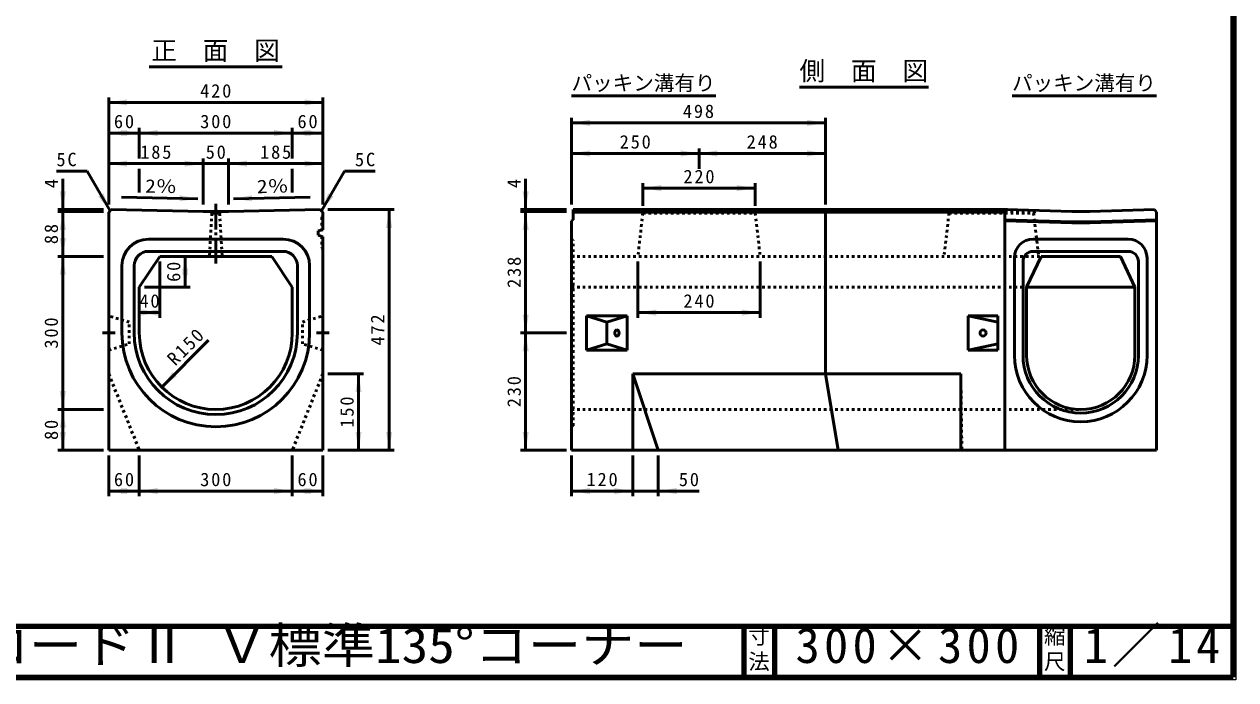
# Model space of a CAD drawing. Units: millimetres, scale not verified. Extents: x 100 to 4105, y 100 to 2870.
# Drawn here: x 1729 to 4105, y 100 to 1385 of the extents above; entities that cross this region are included whole.
import ezdxf
from ezdxf.enums import TextEntityAlignment as Align

# ---------------------------------------------------------------- set-up
doc = ezdxf.new("R2010")
doc.units = ezdxf.units.MM
doc.header["$LTSCALE"] = 5
for name, pattern in [('USER1', [2.2, 1, -1.2]), ('USER2', [6.847826, 4.565218, -2.282608]), ('USER3', [13.4, 10, -1.2, 1, -1.2])]:
    doc.linetypes.add(name, pattern=pattern)
doc.layers.add('V-nasSTD', color=7, linetype='Continuous', lineweight=50)
doc.styles.add('ＭＳ ゴシック', font='')
doc.styles.get('ＭＳ ゴシック').set_extended_font_data('MS Gothic')

msp = doc.modelspace()

# ---------------------------------------------------------------- hatches: boundary and pattern name
at = {"layer": 'V-nasSTD'}
for points in [[(1930.525, 1238.032), (1894.525, 1232.032), (1930.525, 1226.032)], [(2278.525, 1226.032), (2314.525, 1232.032), (2278.525, 1238.032)], [(2838.261, 1198.032), (2802.261, 1192.032), (2838.261, 1186.032)], [(3264.261, 1186.032), (3300.261, 1192.032), (3264.261, 1198.032)], [(1930.525, 1178.032), (1894.525, 1172.032), (1930.525, 1166.032)], [(1918.525, 1166.032), (1954.525, 1172.032), (1918.525, 1178.032)], [(1990.525, 1178.032), (1954.525, 1172.032), (1990.525, 1166.032)], [(2218.525, 1166.032), (2254.525, 1172.032), (2218.525, 1178.032)], [(2290.525, 1178.032), (2254.525, 1172.032), (2290.525, 1166.032)], [(2278.525, 1166.032), (2314.525, 1172.032), (2278.525, 1178.032)], [(1930.525, 1118.032), (1894.525, 1112.032), (1930.525, 1106.032)], [(2043.525, 1106.032), (2079.525, 1112.032), (2043.525, 1118.032)], [(2165.525, 1118.032), (2129.525, 1112.032), (2165.525, 1106.032)], [(2278.525, 1106.032), (2314.525, 1112.032), (2278.525, 1118.032)], [(2838.261, 1138.032), (2802.261, 1132.032), (2838.261, 1126.032)], [(3016.261, 1126.032), (3052.261, 1132.032), (3016.261, 1138.032)], [(3088.261, 1138.032), (3052.261, 1132.032), (3088.261, 1126.032)], [(3264.261, 1126.032), (3300.261, 1132.032), (3264.261, 1138.032)], [(2978.261, 1070.032), (2942.261, 1064.032), (2978.261, 1058.032)], [(3126.261, 1058.032), (3162.261, 1064.032), (3126.261, 1070.032)], [(1798.525, 1058.032), (1804.525, 1022.032), (1810.525, 1058.032)], [(1884.221, 1053.709), (1897.025, 1019.532), (1873.829, 1047.709)], [(2033.634, 1050.128), (2069.496, 1043.351), (2033.375, 1038.131)], [(2175.415, 1050.128), (2139.553, 1043.351), (2175.675, 1038.131)], [(2324.829, 1053.709), (2312.025, 1019.532), (2335.221, 1047.709)], [(2706.261, 1058.032), (2712.261, 1022.032), (2718.261, 1058.032)], [(2450.525, 986.032), (2444.525, 1022.032), (2438.525, 986.032)], [(1810.525, 982.032), (1804.525, 1018.032), (1798.525, 982.032)], [(2718.261, 982.032), (2712.261, 1018.032), (2706.261, 982.032)], [(1798.525, 966.032), (1804.525, 930.032), (1810.525, 966.032)], [(1810.525, 894.032), (1804.525, 930.032), (1798.525, 894.032)], [(2050.525, 894.032), (2044.525, 930.032), (2038.525, 894.032)], [(2038.525, 906.032), (2044.525, 870.032), (2050.525, 906.032)], [(1990.525, 826.032), (1954.525, 820.032), (1990.525, 814.032)], [(1958.525, 814.032), (1994.525, 820.032), (1958.525, 826.032)], [(2706.261, 816.032), (2712.261, 780.032), (2718.261, 816.032)], [(2968.261, 826.032), (2932.261, 820.032), (2968.261, 814.032)], [(3136.261, 814.032), (3172.261, 820.032), (3136.261, 826.032)], [(2718.261, 744.032), (2712.261, 780.032), (2706.261, 744.032)], [(2019.672, 703.664), (1998.459, 673.966), (2028.157, 695.179)], [(2390.525, 664.032), (2384.525, 700.032), (2378.525, 664.032)], [(1798.525, 666.032), (1804.525, 630.032), (1810.525, 666.032)], [(1810.525, 594.032), (1804.525, 630.032), (1798.525, 594.032)], [(1798.525, 586.032), (1804.525, 550.032), (1810.525, 586.032)], [(2378.525, 586.032), (2384.525, 550.032), (2390.525, 586.032)], [(2438.525, 586.032), (2444.525, 550.032), (2450.525, 586.032)], [(2706.261, 586.032), (2712.261, 550.032), (2718.261, 586.032)], [(1930.525, 476.032), (1894.525, 470.032), (1930.525, 464.032)], [(1918.525, 464.032), (1954.525, 470.032), (1918.525, 476.032)], [(1990.525, 476.032), (1954.525, 470.032), (1990.525, 464.032)], [(2218.525, 464.032), (2254.525, 470.032), (2218.525, 476.032)], [(2290.525, 476.032), (2254.525, 470.032), (2290.525, 464.032)], [(2278.525, 464.032), (2314.525, 470.032), (2278.525, 476.032)], [(2838.261, 476.032), (2802.261, 470.032), (2838.261, 464.032)], [(2886.261, 464.032), (2922.261, 470.032), (2886.261, 476.032)], [(3008.261, 476.032), (2972.261, 470.032), (3008.261, 464.032)]]:
    msp.add_hatch(color=256, dxfattribs=at).paths.add_polyline_path(points)

# ---------------------------------------------------------------- linework, layer by layer
at = {"layer": 'V-nasSTD', "lineweight": 100}
for p, q in [((4100, 105), (4100, 2865)), ((105, 205), (4100, 205)), ((3140, 205), (3140, 105)), ((3200, 205), (3200, 105)), ((3720, 205), (3720, 105)), ((3780, 205), (3780, 105)), ((105, 105), (4100, 105))]:
    msp.add_line(p, q, dxfattribs=at)
at = {"layer": 'V-nasSTD'}
for p, q in [((1974.122, 1302.032), (2234.928, 1302.032)), ((3249.408, 1262.032), (3502.214, 1262.032)), ((1894.525, 1032.032), (1894.525, 1242.032)), ((2314.525, 1032.032), (2314.525, 1242.032)), ((2802.261, 1244.705), (3085.469, 1244.705)), ((3949.361, 1244.705), (3666.153, 1244.705)), ((1894.525, 1232.032), (2314.525, 1232.032)), ((2802.261, 1032.032), (2802.261, 1202.032)), ((2802.261, 1192.032), (3300.261, 1192.032)), ((3300.261, 1032.032), (3300.261, 1202.032)), ((1894.525, 1172.032), (1954.525, 1172.032)), ((1954.525, 1122.032), (1954.525, 1182.032)), ((1954.525, 1172.032), (2254.525, 1172.032)), ((2254.525, 1122.032), (2254.525, 1182.032)), ((2254.525, 1172.032), (2314.525, 1172.032)), ((3052.261, 1102.032), (3052.261, 1142.032)), ((2079.525, 1032.032), (2079.525, 1122.032)), ((2129.525, 1032.032), (2129.525, 1122.032)), ((2802.261, 1132.032), (3052.261, 1132.032)), ((3052.261, 1132.032), (3300.261, 1132.032)), ((1852.025, 1097.474), (1792.025, 1097.474)), ((1852.025, 1097.474), (1897.025, 1019.532)), ((1894.525, 1112.032), (2079.525, 1112.032)), ((1954.525, 1101.632), (1954.525, 1055.632)), ((2079.525, 1112.032), (2129.525, 1112.032)), ((2129.525, 1112.032), (2314.525, 1112.032)), ((2254.525, 1101.632), (2254.525, 1055.632)), ((2357.025, 1097.474), (2312.025, 1019.532)), ((2357.025, 1097.474), (2417.025, 1097.474)), ((1804.525, 1082.032), (1804.525, 1022.032)), ((2712.261, 1082.032), (2712.261, 1022.032)), ((2942.261, 1029.032), (2942.261, 1074.032)), ((3162.261, 1029.032), (3162.261, 1074.032)), ((2069.496, 1043.351), (1919.531, 1046.594)), ((2139.553, 1043.351), (2289.518, 1046.594)), ((2942.261, 1064.032), (3162.261, 1064.032)), ((1884.525, 1022.032), (1794.525, 1022.032)), ((1804.525, 1018.032), (1804.525, 1022.032)), ((1899.525, 1022.032), (1894.525, 1017.032)), ((2079.525, 1018.032), (1899.525, 1022.032)), ((2129.525, 1018.032), (2309.525, 1022.032)), ((2309.525, 1022.032), (2314.525, 1017.032)), ((2324.525, 1022.032), (2454.525, 1022.032)), ((2444.525, 550.032), (2444.525, 1022.032)), ((2792.261, 1022.032), (2702.261, 1022.032)), ((2712.261, 1018.032), (2712.261, 1022.032)), ((2805.261, 1022.032), (3657.361, 1022.032)), ((2805.261, 1002.032), (2805.261, 1022.032)), ((3300.261, 1022.032), (3300.261, 700.032)), ((3655.912, 1022.032), (3652.376, 1017.032)), ((3783.191, 1018.032), (3655.912, 1022.032)), ((3818.546, 1018.032), (3945.826, 1022.032)), ((3945.826, 1022.032), (3949.361, 1017.032)), ((1884.525, 1018.032), (1794.525, 1018.032)), ((1804.525, 930.032), (1804.525, 1018.032)), ((1894.525, 550.032), (1894.525, 1017.032)), ((2079.525, 1018.032), (2129.525, 1018.032)), ((2314.525, 982.047), (2314.525, 1017.032)), ((2792.261, 1018.032), (2702.261, 1018.032)), ((2712.261, 780.032), (2712.261, 1018.032)), ((2802.261, 1000.032), (2805.261, 1002.032)), ((2802.261, 1000.032), (2802.261, 550.032)), ((2805.261, 1017.032), (3652.391, 1017.032)), ((3652.376, 550.032), (3652.376, 1017.032)), ((3652.376, 1001.924), (3783.191, 998.032)), ((3783.191, 996.032), (3652.376, 999.924)), ((3783.191, 1018.032), (3818.546, 1018.032)), ((3783.191, 998.032), (3818.546, 998.032)), ((3949.361, 1001.924), (3818.546, 998.032)), ((3818.546, 996.032), (3949.361, 999.924)), ((3949.361, 550.032), (3949.361, 1017.032)), ((2305.525, 980.032), (2314.525, 982.047)), ((2305.525, 972.032), (2305.525, 980.032)), ((3818.546, 996.032), (3783.191, 996.032)), ((2236.525, 964.032), (1972.525, 964.032)), ((2305.525, 972.032), (2314.525, 968.674)), ((2314.525, 550.032), (2314.525, 968.674)), ((3894.207, 964.032), (3707.531, 964.032)), ((1884.525, 930.032), (1794.525, 930.032)), ((1804.525, 630.032), (1804.525, 930.032)), ((1994.525, 930.032), (1954.525, 870.032)), ((2236.525, 940.032), (1972.525, 940.032)), ((1994.525, 930.032), (2214.525, 930.032)), ((2044.525, 870.032), (2044.525, 930.032)), ((2214.525, 930.032), (2254.525, 870.032)), ((3670.766, 927.883), (3670.761, 736.098)), ((3723.087, 930.032), (3694.803, 870.032)), ((3894.207, 940.032), (3707.531, 940.032)), ((3723.087, 930.032), (3878.65, 930.032)), ((3878.65, 930.032), (3906.935, 870.032)), ((3930.976, 736.098), (3930.976, 927.262)), ((1920.525, 912.032), (1920.525, 780.032)), ((1944.525, 912.032), (1944.525, 780.032)), ((1994.525, 920.032), (1994.525, 810.032)), ((2264.525, 780.032), (2264.525, 912.032)), ((2288.525, 780.032), (2288.525, 912.032)), ((2932.261, 920.032), (2932.261, 810.032)), ((3172.261, 920.032), (3172.261, 810.032)), ((3687.732, 920.233), (3687.732, 736.098)), ((3914.006, 736.098), (3914.006, 920.233)), ((1954.525, 870.032), (1954.525, 780.032)), ((1964.525, 870.032), (2054.525, 870.032)), ((2254.525, 870.032), (2254.525, 780.032)), ((3694.803, 870.032), (3694.803, 736.098)), ((3694.803, 870.032), (3906.935, 870.032)), ((3906.935, 870.032), (3906.935, 736.098)), ((1954.525, 820.032), (1994.525, 820.032)), ((2831.261, 813.532), (2831.261, 746.532)), ((2831.261, 813.532), (2871.261, 801.532)), ((2831.262, 813.557), (2911.262, 813.557)), ((2871.261, 801.532), (2911.261, 813.532)), ((2911.261, 813.532), (2911.261, 746.532)), ((2932.261, 820.032), (3172.261, 820.032)), ((3580.348, 813.532), (3580.348, 746.532)), ((3638.528, 813.532), (3580.348, 813.532)), ((3638.528, 801.532), (3580.348, 813.532)), ((3638.528, 813.532), (3638.528, 746.532)), ((2871.261, 801.532), (2871.261, 758.532)), ((1998.459, 673.966), (2090.383, 765.89)), ((2792.261, 780.032), (2702.261, 780.032)), ((2712.261, 550.032), (2712.261, 780.032)), ((2831.261, 746.532), (2871.261, 758.532)), ((2831.261, 746.532), (2911.261, 746.532)), ((2871.261, 758.532), (2911.261, 746.532)), ((3638.528, 758.532), (3580.348, 746.532)), ((3638.528, 746.532), (3580.348, 746.532)), ((2324.525, 700.032), (2394.525, 700.032)), ((2384.525, 550.032), (2384.525, 700.032)), ((2922.261, 700.032), (2922.261, 550.032)), ((2922.261, 700.032), (2972.261, 550.032)), ((2922.261, 700.032), (3565.651, 700.032)), ((3325.261, 550.032), (3300.261, 700.032)), ((3565.651, 700.032), (3565.651, 550.032)), ((1884.525, 630.032), (1794.525, 630.032)), ((1804.525, 550.032), (1804.525, 630.032)), ((1884.525, 550.032), (1794.525, 550.032)), ((1894.525, 550.032), (2314.525, 550.032)), ((2324.525, 550.032), (2454.525, 550.032)), ((2792.261, 550.032), (2702.261, 550.032)), ((2802.261, 550.032), (3949.361, 550.032)), ((3652.376, 550.032), (3949.361, 550.032)), ((1894.525, 540.032), (1894.525, 460.032)), ((1954.525, 540.032), (1954.525, 460.032)), ((2254.525, 540.032), (2254.525, 460.032)), ((2314.525, 540.032), (2314.525, 460.032)), ((2802.261, 540.032), (2802.261, 460.032)), ((2922.261, 540.032), (2922.261, 460.032)), ((2972.261, 540.032), (2972.261, 460.032)), ((1894.525, 470.032), (1954.525, 470.032)), ((1954.525, 470.032), (2254.525, 470.032)), ((2254.525, 470.032), (2314.525, 470.032)), ((2802.261, 470.032), (2922.261, 470.032)), ((2922.261, 470.032), (2972.261, 470.032)), ((3052.261, 470.032), (2972.261, 470.032))]:
    msp.add_line(p, q, dxfattribs=at)
at = {"layer": 'V-nasSTD', "linetype": 'USER3'}
for p, q in [((2104.525, 1033.032), (2104.525, 915.032)), ((1907.025, 780.032), (1882.025, 780.032)), ((2302.025, 780.032), (2327.025, 780.032))]:
    msp.add_line(p, q, dxfattribs=at)
at = {"layer": 'V-nasSTD', "linetype": 'USER1'}
for p, q in [((2097.025, 1015.032), (2092.025, 930.032)), ((2097.025, 1015.032), (2094.025, 1018.032)), ((2097.025, 1015.032), (2112.025, 1015.032)), ((2112.025, 1015.032), (2115.025, 1018.032)), ((2112.025, 1015.032), (2117.025, 930.032)), ((2312.225, 1007.032), (2314.525, 1009.332)), ((2312.225, 1007.032), (2312.225, 981.532)), ((2805.261, 1018.032), (3711.326, 1018.032)), ((2942.261, 1015.032), (2932.261, 930.032)), ((2942.261, 1015.032), (2939.261, 1018.032)), ((2942.261, 1015.032), (3162.261, 1015.032)), ((3162.261, 1015.032), (3165.261, 1018.032)), ((3162.261, 1015.032), (3172.261, 930.032)), ((3542.519, 1015.032), (3532.519, 930.032)), ((3542.519, 1015.032), (3539.519, 1018.032)), ((3542.519, 1015.032), (3708.326, 1015.032)), ((3708.326, 1015.032), (3711.326, 1018.032)), ((3708.326, 1015.032), (3718.326, 930.032)), ((2312.225, 969.532), (2312.225, 947.032)), ((2805.261, 962.032), (2802.261, 964.032)), ((2805.261, 598.032), (2805.261, 962.032)), ((2312.225, 947.032), (2314.525, 944.732)), ((2802.261, 940.032), (2805.261, 942.032)), ((2802.261, 930.032), (3752.119, 929.993)), ((2802.261, 870.032), (3694.803, 870.032)), ((1934.525, 801.532), (1894.525, 813.532)), ((2274.525, 801.532), (2314.525, 813.532)), ((1934.525, 758.532), (1934.525, 801.532)), ((2274.525, 758.532), (2274.525, 801.532)), ((1894.525, 746.532), (1934.525, 758.532)), ((2314.525, 746.532), (2274.525, 758.532)), ((1894.525, 700.032), (1954.525, 550.032)), ((2314.525, 700.032), (2254.525, 550.032)), ((3565.651, 700.032), (3567.766, 550.032)), ((2802.261, 630.032), (3800.869, 630.032)), ((2802.261, 620.032), (2805.261, 618.032)), ((2805.261, 598.032), (2802.261, 596.032))]:
    msp.add_line(p, q, dxfattribs=at)
at = {"layer": 'V-nasSTD', "linetype": 'USER2'}
for p, q in [((1894.525, 813.532), (1894.525, 746.532)), ((2314.525, 813.532), (2314.525, 746.532))]:
    msp.add_line(p, q, dxfattribs=at)
at = {"layer": 'V-nasSTD', "lineweight": 13}
msp.add_lwpolyline([(100, 100), (100, 2870), (4105, 2870), (4105, 100)], close=True, dxfattribs=at)
at = {"layer": 'V-nasSTD'}
msp.add_circle((3609.438, 780.032), 6, dxfattribs=at)
for centre, radius, start, end in [((1972.525, 912.032), 52, 90, 180), ((2236.525, 912.032), 52, 0, 90), ((3707.531, 927.262), 36.77, 90, 179.0334), ((3894.207, 927.262), 36.77, 0, 90), ((1972.525, 912.032), 28, 90, 180), ((2236.525, 912.032), 28, 0, 90), ((3707.531, 920.233), 19.799, 90, 180), ((3894.207, 920.233), 19.799, 0, 90), ((2104.525, 780.032), 184, 180, 270), ((2104.525, 780.032), 160, 180, 270), ((2104.525, 780.032), 150, 180, 270), ((2104.525, 780.032), 150, 270, 0), ((2104.525, 780.032), 184, 270, 0), ((2104.525, 780.032), 160, 270, 0), ((3800.869, 736.098), 130.108, 180, 270), ((3800.869, 736.098), 113.137, 180, 270), ((3800.869, 736.098), 106.066, 180, 270), ((3800.869, 736.098), 106.066, 270, 0), ((3800.869, 736.098), 130.108, 270, 0), ((3800.869, 736.098), 113.137, 270, 0)]:
    msp.add_arc(centre, radius, start, end, dxfattribs=at)
msp.add_ellipse((2891.261, 780.032), major_axis=(0, 6), ratio=0.707107, dxfattribs=at)

# ---------------------------------------------------------------- texts
at = {"layer": 'V-nasSTD', "style": 'ＭＳ ゴシック'}
for s, height, p in [('正\u3000面\u3000図', 36.95, (1978.122, 1352.432)), ('側\u3000面\u3000図', 36.95, (3249.408, 1312.432)), ('パッキン溝有り', 29.56, (2802.261, 1285.025)), ('パッキン溝有り', 29.56, (3666.153, 1285.025)), ('寸', 30.79, (3148.982, 200.999)), ('縮', 30.79, (3728.982, 200.999)), ('法', 30.79, (3148.976, 151.01)), ('尺', 30.79, (3728.976, 151.01))]:
    msp.add_text(s, height=height, dxfattribs=at).set_placement(p, align=Align.TOP_LEFT)
for p in [(1768.525, 1064.032), (2676.261, 1064.032)]:
    msp.add_text('4', height=26.39, rotation=90, dxfattribs=at).set_placement(p, align=Align.TOP_LEFT)
at = {"layer": 'V-nasSTD', "style": 'ＭＳ ゴシック', "width": 1.15}
for rotation, p in [(358.761, (1966.499, 1081.586)), (1.239, (2184.964, 1080.341))]:
    msp.add_text('2％', height=26.39, rotation=rotation, dxfattribs=at).set_placement(p, align=Align.TOP_LEFT)
at = {"layer": 'V-nasSTD', "style": 'ＭＳ ゴシック', "width": 1.1}
msp.add_text('ユニロードⅡ Ｖ標準135°コーナー', height=69.65, dxfattribs=at).set_placement((1424.25, 202.47), align=Align.TOP_LEFT)
at = {"layer": 'V-nasSTD', "attachment_point": 1, "style": 'ＭＳ ゴシック'}
for s, insert, char_height in [('\\T1.2;420', (2073.925, 1268.032), 26.39), ('\\T1.2;498', (3020.661, 1228.032), 26.39), ('\\T1.2;60', (1904.725, 1208.032), 26.39), ('\\T1.2;300', (2073.925, 1208.032), 26.39), ('\\T1.2;60', (2264.725, 1208.032), 26.39), ('\\T1.2;250', (2896.661, 1168.032), 26.39), ('\\T1.2;248', (3145.661, 1168.032), 26.39), ('\\T1.2;185', (1956.425, 1148.032), 26.39), ('\\T1.2;50', (2084.725, 1148.032), 26.39), ('\\T1.2;185', (2191.425, 1148.032), 26.39), ('\\T1.2;5C', (1792.025, 1133.474), 26.39), ('\\T1.2;5C', (2377.425, 1133.474), 26.39), ('\\T1.2;220', (3021.661, 1100.032), 26.39), ('\\T1.2;40', (1954.725, 856.032), 26.39), ('\\T1.2;240', (3021.661, 856.032), 26.39), ('\\T1.2;60', (1904.725, 506.032), 26.39), ('\\T1.2;300', (2073.925, 506.032), 26.39), ('\\T1.2;60', (2264.725, 506.032), 26.39), ('\\T1.2;120', (2831.661, 506.032), 26.39), ('\\T1.2;50', (3012.661, 506.032), 26.39), ('\\T1.18;300×300', (3241.581, 202.508), 69.65), ('\\T1.16;1／14', (3807.033, 202.582), 69.65)]:
    msp.add_mtext(s, dxfattribs=dict(at, insert=insert, char_height=char_height))
at = {"layer": 'V-nasSTD', "char_height": 26.39, "attachment_point": 1, "style": 'ＭＳ ゴシック'}
for s, insert, rotation in [('\\T1.2;88', (1768.525, 954.232), 90), ('\\T1.2;238', (2676.261, 868.432), 90), ('\\T1.2;60', (2008.525, 880.232), 90), ('\\T1.2;300', (1768.525, 749.432), 90), ('\\T1.2;472', (2408.525, 755.432), 90), ('\\T1.2;R150', (2006.378, 732.797), 45), ('\\T1.2;230', (2676.261, 634.432), 90), ('\\T1.2;150', (2348.525, 594.432), 90), ('\\T1.2;80', (1768.525, 570.232), 90)]:
    msp.add_mtext(s, dxfattribs=dict(at, insert=insert, rotation=rotation))

doc.saveas('drawing.dxf')
